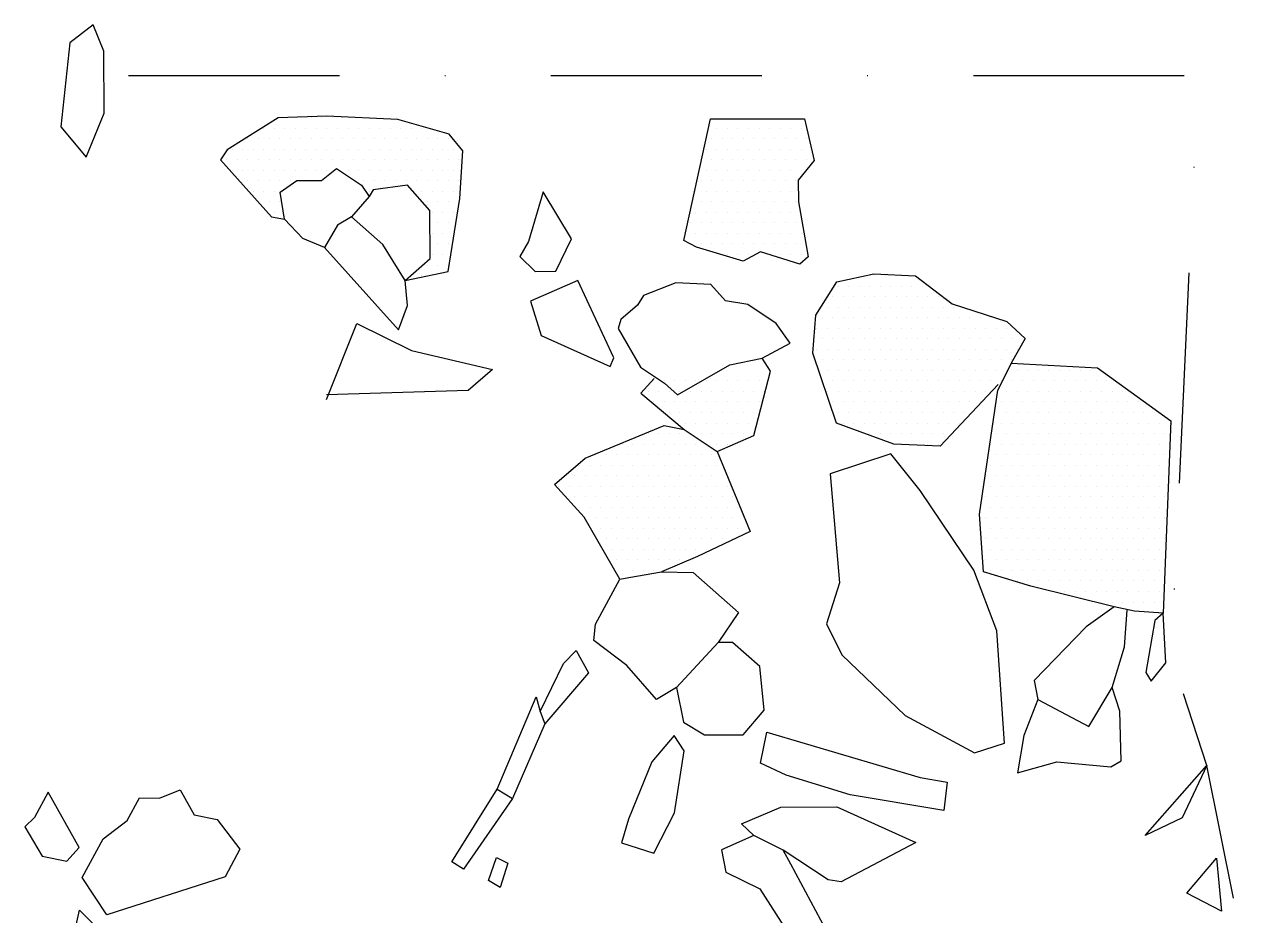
# Model space of a CAD drawing. Header units: metres. Extents: x 5 to 151, y -1680 to -1314.
# Drawn here: x 4.8 to 151.2, y -1419.7 to -1314 of the extents above; entities that cross this region are included whole.
import ezdxf

# ---------------------------------------------------------------- set-up
doc = ezdxf.new("R2010")
doc.units = ezdxf.units.M
doc.header["$LTSCALE"] = 25
doc.header["$MEASUREMENT"] = 0
doc.linetypes.add('STRICHPUNKTX2', pattern=[2, 1, -0.5, 0, -0.5])
doc.layers.get('0').update_dxf_attribs({"linetype": 'CONTINUOUS'})
for name, color, linetype in [('GRABUNGSGRENZE', 3, 'STRICHPUNKTX2'), ('STEINE', 4, 'CONTINUOUS'), ('STEINESCHRAFF', 4, 'CONTINUOUS')]:
    doc.layers.add(name, color=color, linetype=linetype)

# ---------------------------------------------------------------- blocks, each defined once
blk = doc.blocks.new('*X9')
at = {"color": 0}
for p, q in [((36.25, -1325), (36.25, -1325)), ((37.5, -1325), (37.5, -1325)), ((38.75, -1325), (38.75, -1325)), ((40, -1325), (40, -1325)), ((41.25, -1325), (41.25, -1325)), ((42.5, -1325), (42.5, -1325)), ((43.75, -1325), (43.75, -1325)), ((33.125, -1326.25), (33.125, -1326.25)), ((34.375, -1326.25), (34.375, -1326.25)), ((35.625, -1326.25), (35.625, -1326.25)), ((36.875, -1326.25), (36.875, -1326.25)), ((38.125, -1326.25), (38.125, -1326.25)), ((39.375, -1326.25), (39.375, -1326.25)), ((40.625, -1326.25), (40.625, -1326.25)), ((41.875, -1326.25), (41.875, -1326.25)), ((43.125, -1326.25), (43.125, -1326.25)), ((44.375, -1326.25), (44.375, -1326.25)), ((45.625, -1326.25), (45.625, -1326.25)), ((46.875, -1326.25), (46.875, -1326.25)), ((48.125, -1326.25), (48.125, -1326.25)), ((49.375, -1326.25), (49.375, -1326.25)), ((50.625, -1326.25), (50.625, -1326.25)), ((51.875, -1326.25), (51.875, -1326.25)), ((86.875, -1326.25), (86.875, -1326.25)), ((88.125, -1326.25), (88.125, -1326.25)), ((89.375, -1326.25), (89.375, -1326.25)), ((90.625, -1326.25), (90.625, -1326.25)), ((91.875, -1326.25), (91.875, -1326.25)), ((93.125, -1326.25), (93.125, -1326.25)), ((94.375, -1326.25), (94.375, -1326.25)), ((95.625, -1326.25), (95.625, -1326.25)), ((96.875, -1326.25), (96.875, -1326.25)), ((31.25, -1327.5), (31.25, -1327.5)), ((32.5, -1327.5), (32.5, -1327.5)), ((33.75, -1327.5), (33.75, -1327.5)), ((35, -1327.5), (35, -1327.5)), ((36.25, -1327.5), (36.25, -1327.5)), ((37.5, -1327.5), (37.5, -1327.5)), ((38.75, -1327.5), (38.75, -1327.5)), ((40, -1327.5), (40, -1327.5)), ((41.25, -1327.5), (41.25, -1327.5)), ((42.5, -1327.5), (42.5, -1327.5)), ((43.75, -1327.5), (43.75, -1327.5)), ((45, -1327.5), (45, -1327.5)), ((46.25, -1327.5), (46.25, -1327.5)), ((47.5, -1327.5), (47.5, -1327.5)), ((48.75, -1327.5), (48.75, -1327.5)), ((50, -1327.5), (50, -1327.5)), ((51.25, -1327.5), (51.25, -1327.5)), ((52.5, -1327.5), (52.5, -1327.5)), ((53.75, -1327.5), (53.75, -1327.5)), ((55, -1327.5), (55, -1327.5)), ((86.25, -1327.5), (86.25, -1327.5)), ((87.5, -1327.5), (87.5, -1327.5)), ((88.75, -1327.5), (88.75, -1327.5)), ((90, -1327.5), (90, -1327.5)), ((91.25, -1327.5), (91.25, -1327.5)), ((92.5, -1327.5), (92.5, -1327.5)), ((93.75, -1327.5), (93.75, -1327.5)), ((95, -1327.5), (95, -1327.5)), ((96.25, -1327.5), (96.25, -1327.5)), ((97.5, -1327.5), (97.5, -1327.5)), ((29.375, -1328.75), (29.375, -1328.75)), ((30.625, -1328.75), (30.625, -1328.75)), ((31.875, -1328.75), (31.875, -1328.75)), ((33.125, -1328.75), (33.125, -1328.75)), ((34.375, -1328.75), (34.375, -1328.75)), ((35.625, -1328.75), (35.625, -1328.75)), ((36.875, -1328.75), (36.875, -1328.75)), ((38.125, -1328.75), (38.125, -1328.75)), ((39.375, -1328.75), (39.375, -1328.75)), ((40.625, -1328.75), (40.625, -1328.75)), ((41.875, -1328.75), (41.875, -1328.75)), ((43.125, -1328.75), (43.125, -1328.75)), ((44.375, -1328.75), (44.375, -1328.75)), ((45.625, -1328.75), (45.625, -1328.75)), ((46.875, -1328.75), (46.875, -1328.75)), ((48.125, -1328.75), (48.125, -1328.75)), ((49.375, -1328.75), (49.375, -1328.75)), ((50.625, -1328.75), (50.625, -1328.75)), ((51.875, -1328.75), (51.875, -1328.75)), ((53.125, -1328.75), (53.125, -1328.75)), ((54.375, -1328.75), (54.375, -1328.75)), ((55.625, -1328.75), (55.625, -1328.75)), ((85.625, -1328.75), (85.625, -1328.75)), ((86.875, -1328.75), (86.875, -1328.75)), ((88.125, -1328.75), (88.125, -1328.75)), ((89.375, -1328.75), (89.375, -1328.75)), ((90.625, -1328.75), (90.625, -1328.75)), ((91.875, -1328.75), (91.875, -1328.75)), ((93.125, -1328.75), (93.125, -1328.75)), ((94.375, -1328.75), (94.375, -1328.75)), ((95.625, -1328.75), (95.625, -1328.75)), ((96.875, -1328.75), (96.875, -1328.75)), ((28.75, -1330), (28.75, -1330)), ((30, -1330), (30, -1330)), ((31.25, -1330), (31.25, -1330)), ((32.5, -1330), (32.5, -1330)), ((33.75, -1330), (33.75, -1330)), ((35, -1330), (35, -1330)), ((36.25, -1330), (36.25, -1330)), ((37.5, -1330), (37.5, -1330)), ((38.75, -1330), (38.75, -1330)), ((40, -1330), (40, -1330)), ((41.25, -1330), (41.25, -1330)), ((42.5, -1330), (42.5, -1330)), ((43.75, -1330), (43.75, -1330)), ((45, -1330), (45, -1330)), ((46.25, -1330), (46.25, -1330)), ((47.5, -1330), (47.5, -1330)), ((48.75, -1330), (48.75, -1330)), ((50, -1330), (50, -1330)), ((51.25, -1330), (51.25, -1330)), ((52.5, -1330), (52.5, -1330)), ((53.75, -1330), (53.75, -1330)), ((55, -1330), (55, -1330)), ((56.25, -1330), (56.25, -1330)), ((86.25, -1330), (86.25, -1330)), ((87.5, -1330), (87.5, -1330)), ((88.75, -1330), (88.75, -1330)), ((90, -1330), (90, -1330)), ((91.25, -1330), (91.25, -1330)), ((92.5, -1330), (92.5, -1330)), ((93.75, -1330), (93.75, -1330)), ((95, -1330), (95, -1330)), ((96.25, -1330), (96.25, -1330)), ((97.5, -1330), (97.5, -1330)), ((29.375, -1331.25), (29.375, -1331.25)), ((30.625, -1331.25), (30.625, -1331.25)), ((31.25, -1332.5), (31.25, -1332.5)), ((31.875, -1331.25), (31.875, -1331.25)), ((32.5, -1332.5), (32.5, -1332.5)), ((33.125, -1331.25), (33.125, -1331.25)), ((33.75, -1332.5), (33.75, -1332.5)), ((34.375, -1331.25), (34.375, -1331.25)), ((35, -1332.5), (35, -1332.5)), ((35.625, -1331.25), (35.625, -1331.25)), ((36.25, -1332.5), (36.25, -1332.5)), ((36.875, -1331.25), (36.875, -1331.25)), ((38.125, -1331.25), (38.125, -1331.25)), ((39.375, -1331.25), (39.375, -1331.25)), ((40.625, -1331.25), (40.625, -1331.25)), ((43.125, -1331.25), (43.125, -1331.25)), ((44.375, -1331.25), (44.375, -1331.25)), ((45, -1332.5), (45, -1332.5)), ((45.625, -1331.25), (45.625, -1331.25)), ((46.25, -1332.5), (46.25, -1332.5)), ((46.875, -1331.25), (46.875, -1331.25)), ((47.5, -1332.5), (47.5, -1332.5)), ((48.125, -1331.25), (48.125, -1331.25)), ((48.75, -1332.5), (48.75, -1332.5)), ((49.375, -1331.25), (49.375, -1331.25)), ((50, -1332.5), (50, -1332.5)), ((50.625, -1331.25), (50.625, -1331.25)), ((51.25, -1332.5), (51.25, -1332.5)), ((51.875, -1331.25), (51.875, -1331.25)), ((52.5, -1332.5), (52.5, -1332.5)), ((53.125, -1331.25), (53.125, -1331.25)), ((53.75, -1332.5), (53.75, -1332.5)), ((54.375, -1331.25), (54.375, -1331.25)), ((55, -1332.5), (55, -1332.5)), ((55.625, -1331.25), (55.625, -1331.25)), ((56.25, -1332.5), (56.25, -1332.5)), ((85, -1332.5), (85, -1332.5)), ((85.625, -1331.25), (85.625, -1331.25)), ((86.25, -1332.5), (86.25, -1332.5)), ((86.875, -1331.25), (86.875, -1331.25)), ((87.5, -1332.5), (87.5, -1332.5)), ((88.125, -1331.25), (88.125, -1331.25)), ((88.75, -1332.5), (88.75, -1332.5)), ((89.375, -1331.25), (89.375, -1331.25)), ((90, -1332.5), (90, -1332.5)), ((90.625, -1331.25), (90.625, -1331.25)), ((91.25, -1332.5), (91.25, -1332.5)), ((91.875, -1331.25), (91.875, -1331.25)), ((92.5, -1332.5), (92.5, -1332.5)), ((93.125, -1331.25), (93.125, -1331.25)), ((93.75, -1332.5), (93.75, -1332.5)), ((94.375, -1331.25), (94.375, -1331.25)), ((95, -1332.5), (95, -1332.5)), ((95.625, -1331.25), (95.625, -1331.25)), ((96.25, -1332.5), (96.25, -1332.5)), ((96.875, -1331.25), (96.875, -1331.25)), ((31.875, -1333.75), (31.875, -1333.75)), ((33.125, -1333.75), (33.125, -1333.75)), ((34.375, -1333.75), (34.375, -1333.75)), ((45.625, -1333.75), (45.625, -1333.75)), ((51.875, -1333.75), (51.875, -1333.75)), ((53.125, -1333.75), (53.125, -1333.75)), ((54.375, -1333.75), (54.375, -1333.75)), ((55.625, -1333.75), (55.625, -1333.75)), ((84.375, -1333.75), (84.375, -1333.75)), ((85.625, -1333.75), (85.625, -1333.75)), ((86.875, -1333.75), (86.875, -1333.75)), ((88.125, -1333.75), (88.125, -1333.75)), ((89.375, -1333.75), (89.375, -1333.75)), ((90.625, -1333.75), (90.625, -1333.75)), ((91.875, -1333.75), (91.875, -1333.75)), ((93.125, -1333.75), (93.125, -1333.75)), ((94.375, -1333.75), (94.375, -1333.75)), ((95.625, -1333.75), (95.625, -1333.75)), ((32.5, -1335), (32.5, -1335)), ((33.75, -1335), (33.75, -1335)), ((35, -1335), (35, -1335)), ((52.5, -1335), (52.5, -1335)), ((53.75, -1335), (53.75, -1335)), ((55, -1335), (55, -1335)), ((56.25, -1335), (56.25, -1335)), ((85, -1335), (85, -1335)), ((86.25, -1335), (86.25, -1335)), ((87.5, -1335), (87.5, -1335)), ((88.75, -1335), (88.75, -1335)), ((90, -1335), (90, -1335)), ((91.25, -1335), (91.25, -1335)), ((92.5, -1335), (92.5, -1335)), ((93.75, -1335), (93.75, -1335)), ((95, -1335), (95, -1335)), ((96.25, -1335), (96.25, -1335)), ((34.375, -1336.25), (34.375, -1336.25)), ((53.125, -1336.25), (53.125, -1336.25)), ((54.375, -1336.25), (54.375, -1336.25)), ((55.625, -1336.25), (55.625, -1336.25)), ((84.375, -1336.25), (84.375, -1336.25)), ((85.625, -1336.25), (85.625, -1336.25)), ((86.875, -1336.25), (86.875, -1336.25)), ((88.125, -1336.25), (88.125, -1336.25)), ((89.375, -1336.25), (89.375, -1336.25)), ((90.625, -1336.25), (90.625, -1336.25)), ((91.875, -1336.25), (91.875, -1336.25)), ((93.125, -1336.25), (93.125, -1336.25)), ((94.375, -1336.25), (94.375, -1336.25)), ((95.625, -1336.25), (95.625, -1336.25)), ((53.75, -1337.5), (53.75, -1337.5)), ((55, -1337.5), (55, -1337.5)), ((83.75, -1337.5), (83.75, -1337.5)), ((85, -1337.5), (85, -1337.5)), ((86.25, -1337.5), (86.25, -1337.5)), ((87.5, -1337.5), (87.5, -1337.5)), ((88.75, -1337.5), (88.75, -1337.5)), ((90, -1337.5), (90, -1337.5)), ((91.25, -1337.5), (91.25, -1337.5)), ((92.5, -1337.5), (92.5, -1337.5)), ((93.75, -1337.5), (93.75, -1337.5)), ((95, -1337.5), (95, -1337.5)), ((96.25, -1337.5), (96.25, -1337.5)), ((53.125, -1338.75), (53.125, -1338.75)), ((54.375, -1338.75), (54.375, -1338.75)), ((55.625, -1338.75), (55.625, -1338.75)), ((84.375, -1338.75), (84.375, -1338.75)), ((85.625, -1338.75), (85.625, -1338.75)), ((86.875, -1338.75), (86.875, -1338.75)), ((88.125, -1338.75), (88.125, -1338.75)), ((89.375, -1338.75), (89.375, -1338.75)), ((90.625, -1338.75), (90.625, -1338.75)), ((91.875, -1338.75), (91.875, -1338.75)), ((93.125, -1338.75), (93.125, -1338.75)), ((94.375, -1338.75), (94.375, -1338.75)), ((95.625, -1338.75), (95.625, -1338.75)), ((96.875, -1338.75), (96.875, -1338.75)), ((53.125, -1341.25), (53.125, -1341.25)), ((53.75, -1340), (53.75, -1340)), ((54.375, -1341.25), (54.375, -1341.25)), ((55, -1340), (55, -1340)), ((83.75, -1340), (83.75, -1340)), ((85, -1340), (85, -1340)), ((86.25, -1340), (86.25, -1340)), ((87.5, -1340), (87.5, -1340)), ((88.125, -1341.25), (88.125, -1341.25)), ((88.75, -1340), (88.75, -1340)), ((89.375, -1341.25), (89.375, -1341.25)), ((90, -1340), (90, -1340)), ((90.625, -1341.25), (90.625, -1341.25)), ((91.25, -1340), (91.25, -1340)), ((92.5, -1340), (92.5, -1340)), ((93.125, -1341.25), (93.125, -1341.25)), ((93.75, -1340), (93.75, -1340)), ((94.375, -1341.25), (94.375, -1341.25)), ((95, -1340), (95, -1340)), ((95.625, -1341.25), (95.625, -1341.25)), ((96.25, -1340), (96.25, -1340)), ((96.875, -1341.25), (96.875, -1341.25)), ((52.5, -1342.5), (52.5, -1342.5)), ((53.75, -1342.5), (53.75, -1342.5)), ((55, -1342.5), (55, -1342.5)), ((50.625, -1343.75), (50.625, -1343.75)), ((51.875, -1343.75), (51.875, -1343.75)), ((122.5, -1355), (122.5, -1355)), ((123.75, -1355), (123.75, -1355)), ((125, -1355), (125, -1355)), ((126.25, -1355), (126.25, -1355)), ((127.5, -1355), (127.5, -1355)), ((128.75, -1355), (128.75, -1355)), ((130, -1355), (130, -1355)), ((131.25, -1355), (131.25, -1355)), ((121.25, -1357.5), (121.25, -1357.5)), ((121.875, -1356.25), (121.875, -1356.25)), ((122.5, -1357.5), (122.5, -1357.5)), ((123.125, -1356.25), (123.125, -1356.25)), ((123.75, -1357.5), (123.75, -1357.5)), ((124.375, -1356.25), (124.375, -1356.25)), ((125, -1357.5), (125, -1357.5)), ((125.625, -1356.25), (125.625, -1356.25)), ((126.25, -1357.5), (126.25, -1357.5)), ((126.875, -1356.25), (126.875, -1356.25)), ((127.5, -1357.5), (127.5, -1357.5)), ((128.125, -1356.25), (128.125, -1356.25)), ((128.75, -1357.5), (128.75, -1357.5)), ((129.375, -1356.25), (129.375, -1356.25)), ((130, -1357.5), (130, -1357.5)), ((130.625, -1356.25), (130.625, -1356.25)), ((131.25, -1357.5), (131.25, -1357.5)), ((131.875, -1356.25), (131.875, -1356.25)), ((132.5, -1357.5), (132.5, -1357.5)), ((133.125, -1356.25), (133.125, -1356.25)), ((133.75, -1357.5), (133.75, -1357.5)), ((135, -1357.5), (135, -1357.5)), ((120.625, -1358.75), (120.625, -1358.75)), ((121.875, -1358.75), (121.875, -1358.75)), ((123.125, -1358.75), (123.125, -1358.75)), ((124.375, -1358.75), (124.375, -1358.75)), ((125.625, -1358.75), (125.625, -1358.75)), ((126.875, -1358.75), (126.875, -1358.75)), ((128.125, -1358.75), (128.125, -1358.75)), ((129.375, -1358.75), (129.375, -1358.75)), ((130.625, -1358.75), (130.625, -1358.75)), ((131.875, -1358.75), (131.875, -1358.75)), ((133.125, -1358.75), (133.125, -1358.75)), ((134.375, -1358.75), (134.375, -1358.75)), ((135.625, -1358.75), (135.625, -1358.75)), ((136.875, -1358.75), (136.875, -1358.75)), ((120, -1360), (120, -1360)), ((121.25, -1360), (121.25, -1360)), ((122.5, -1360), (122.5, -1360)), ((123.75, -1360), (123.75, -1360)), ((125, -1360), (125, -1360)), ((126.25, -1360), (126.25, -1360)), ((127.5, -1360), (127.5, -1360)), ((128.75, -1360), (128.75, -1360)), ((130, -1360), (130, -1360)), ((131.25, -1360), (131.25, -1360)), ((132.5, -1360), (132.5, -1360)), ((133.75, -1360), (133.75, -1360)), ((135, -1360), (135, -1360)), ((136.25, -1360), (136.25, -1360)), ((137.5, -1360), (137.5, -1360)), ((138.75, -1360), (138.75, -1360)), ((120.625, -1361.25), (120.625, -1361.25)), ((121.875, -1361.25), (121.875, -1361.25)), ((123.125, -1361.25), (123.125, -1361.25)), ((124.375, -1361.25), (124.375, -1361.25)), ((125.625, -1361.25), (125.625, -1361.25)), ((126.875, -1361.25), (126.875, -1361.25)), ((128.125, -1361.25), (128.125, -1361.25)), ((129.375, -1361.25), (129.375, -1361.25)), ((130.625, -1361.25), (130.625, -1361.25)), ((131.875, -1361.25), (131.875, -1361.25)), ((133.125, -1361.25), (133.125, -1361.25)), ((134.375, -1361.25), (134.375, -1361.25)), ((135.625, -1361.25), (135.625, -1361.25)), ((136.875, -1361.25), (136.875, -1361.25)), ((138.125, -1361.25), (138.125, -1361.25)), ((139.375, -1361.25), (139.375, -1361.25)), ((140.625, -1361.25), (140.625, -1361.25)), ((78.75, -1362.5), (78.75, -1362.5)), ((80, -1362.5), (80, -1362.5)), ((81.25, -1362.5), (81.25, -1362.5)), ((82.5, -1362.5), (82.5, -1362.5)), ((120, -1362.5), (120, -1362.5)), ((121.25, -1362.5), (121.25, -1362.5)), ((122.5, -1362.5), (122.5, -1362.5)), ((123.75, -1362.5), (123.75, -1362.5)), ((125, -1362.5), (125, -1362.5)), ((126.25, -1362.5), (126.25, -1362.5)), ((127.5, -1362.5), (127.5, -1362.5)), ((128.75, -1362.5), (128.75, -1362.5)), ((130, -1362.5), (130, -1362.5)), ((131.25, -1362.5), (131.25, -1362.5)), ((132.5, -1362.5), (132.5, -1362.5)), ((133.75, -1362.5), (133.75, -1362.5)), ((135, -1362.5), (135, -1362.5)), ((136.25, -1362.5), (136.25, -1362.5)), ((137.5, -1362.5), (137.5, -1362.5)), ((138.75, -1362.5), (138.75, -1362.5)), ((140, -1362.5), (140, -1362.5)), ((75.625, -1363.75), (75.625, -1363.75)), ((76.875, -1363.75), (76.875, -1363.75)), ((78.125, -1363.75), (78.125, -1363.75)), ((79.375, -1363.75), (79.375, -1363.75)), ((80.625, -1363.75), (80.625, -1363.75)), ((81.875, -1363.75), (81.875, -1363.75)), ((83.125, -1363.75), (83.125, -1363.75)), ((84.375, -1363.75), (84.375, -1363.75)), ((119.375, -1363.75), (119.375, -1363.75)), ((120.625, -1363.75), (120.625, -1363.75)), ((121.875, -1363.75), (121.875, -1363.75)), ((123.125, -1363.75), (123.125, -1363.75)), ((124.375, -1363.75), (124.375, -1363.75)), ((125.625, -1363.75), (125.625, -1363.75)), ((126.875, -1363.75), (126.875, -1363.75)), ((128.125, -1363.75), (128.125, -1363.75)), ((129.375, -1363.75), (129.375, -1363.75)), ((130.625, -1363.75), (130.625, -1363.75)), ((131.875, -1363.75), (131.875, -1363.75)), ((133.125, -1363.75), (133.125, -1363.75)), ((134.375, -1363.75), (134.375, -1363.75)), ((135.625, -1363.75), (135.625, -1363.75)), ((136.875, -1363.75), (136.875, -1363.75)), ((138.125, -1363.75), (138.125, -1363.75)), ((139.375, -1363.75), (139.375, -1363.75)), ((70.625, -1366.25), (70.625, -1366.25)), ((71.875, -1366.25), (71.875, -1366.25)), ((72.5, -1365), (72.5, -1365)), ((73.125, -1366.25), (73.125, -1366.25)), ((73.75, -1365), (73.75, -1365)), ((74.375, -1366.25), (74.375, -1366.25)), ((75, -1365), (75, -1365)), ((75.625, -1366.25), (75.625, -1366.25)), ((76.25, -1365), (76.25, -1365)), ((76.875, -1366.25), (76.875, -1366.25)), ((77.5, -1365), (77.5, -1365)), ((78.125, -1366.25), (78.125, -1366.25)), ((78.75, -1365), (78.75, -1365)), ((79.375, -1366.25), (79.375, -1366.25)), ((80, -1365), (80, -1365)), ((80.625, -1366.25), (80.625, -1366.25)), ((81.25, -1365), (81.25, -1365)), ((81.875, -1366.25), (81.875, -1366.25)), ((82.5, -1365), (82.5, -1365)), ((83.125, -1366.25), (83.125, -1366.25)), ((83.75, -1365), (83.75, -1365)), ((84.375, -1366.25), (84.375, -1366.25)), ((85, -1365), (85, -1365)), ((85.625, -1366.25), (85.625, -1366.25)), ((86.25, -1365), (86.25, -1365)), ((86.875, -1366.25), (86.875, -1366.25)), ((119.375, -1366.25), (119.375, -1366.25)), ((120, -1365), (120, -1365)), ((120.625, -1366.25), (120.625, -1366.25)), ((121.25, -1365), (121.25, -1365)), ((121.875, -1366.25), (121.875, -1366.25)), ((122.5, -1365), (122.5, -1365)), ((123.125, -1366.25), (123.125, -1366.25)), ((123.75, -1365), (123.75, -1365)), ((124.375, -1366.25), (124.375, -1366.25)), ((125, -1365), (125, -1365)), ((125.625, -1366.25), (125.625, -1366.25)), ((126.25, -1365), (126.25, -1365)), ((126.875, -1366.25), (126.875, -1366.25)), ((127.5, -1365), (127.5, -1365)), ((128.125, -1366.25), (128.125, -1366.25)), ((128.75, -1365), (128.75, -1365)), ((129.375, -1366.25), (129.375, -1366.25)), ((130, -1365), (130, -1365)), ((130.625, -1366.25), (130.625, -1366.25)), ((131.25, -1365), (131.25, -1365)), ((131.875, -1366.25), (131.875, -1366.25)), ((132.5, -1365), (132.5, -1365)), ((133.125, -1366.25), (133.125, -1366.25)), ((133.75, -1365), (133.75, -1365)), ((134.375, -1366.25), (134.375, -1366.25)), ((135, -1365), (135, -1365)), ((135.625, -1366.25), (135.625, -1366.25)), ((136.25, -1365), (136.25, -1365)), ((136.875, -1366.25), (136.875, -1366.25)), ((137.5, -1365), (137.5, -1365)), ((138.125, -1366.25), (138.125, -1366.25)), ((138.75, -1365), (138.75, -1365)), ((139.375, -1366.25), (139.375, -1366.25)), ((140, -1365), (140, -1365)), ((70, -1367.5), (70, -1367.5)), ((71.25, -1367.5), (71.25, -1367.5)), ((72.5, -1367.5), (72.5, -1367.5)), ((73.75, -1367.5), (73.75, -1367.5)), ((75, -1367.5), (75, -1367.5)), ((76.25, -1367.5), (76.25, -1367.5)), ((77.5, -1367.5), (77.5, -1367.5)), ((78.75, -1367.5), (78.75, -1367.5)), ((80, -1367.5), (80, -1367.5)), ((81.25, -1367.5), (81.25, -1367.5)), ((82.5, -1367.5), (82.5, -1367.5)), ((83.75, -1367.5), (83.75, -1367.5)), ((85, -1367.5), (85, -1367.5)), ((86.25, -1367.5), (86.25, -1367.5)), ((87.5, -1367.5), (87.5, -1367.5)), ((118.75, -1367.5), (118.75, -1367.5)), ((120, -1367.5), (120, -1367.5)), ((121.25, -1367.5), (121.25, -1367.5)), ((122.5, -1367.5), (122.5, -1367.5)), ((123.75, -1367.5), (123.75, -1367.5)), ((125, -1367.5), (125, -1367.5)), ((126.25, -1367.5), (126.25, -1367.5)), ((127.5, -1367.5), (127.5, -1367.5)), ((128.75, -1367.5), (128.75, -1367.5)), ((130, -1367.5), (130, -1367.5)), ((131.25, -1367.5), (131.25, -1367.5)), ((132.5, -1367.5), (132.5, -1367.5)), ((133.75, -1367.5), (133.75, -1367.5)), ((135, -1367.5), (135, -1367.5)), ((136.25, -1367.5), (136.25, -1367.5)), ((137.5, -1367.5), (137.5, -1367.5)), ((138.75, -1367.5), (138.75, -1367.5)), ((140, -1367.5), (140, -1367.5)), ((68.125, -1368.75), (68.125, -1368.75)), ((69.375, -1368.75), (69.375, -1368.75)), ((70.625, -1368.75), (70.625, -1368.75)), ((71.875, -1368.75), (71.875, -1368.75)), ((73.125, -1368.75), (73.125, -1368.75)), ((74.375, -1368.75), (74.375, -1368.75)), ((75.625, -1368.75), (75.625, -1368.75)), ((76.875, -1368.75), (76.875, -1368.75)), ((78.125, -1368.75), (78.125, -1368.75)), ((79.375, -1368.75), (79.375, -1368.75)), ((80.625, -1368.75), (80.625, -1368.75)), ((81.875, -1368.75), (81.875, -1368.75)), ((83.125, -1368.75), (83.125, -1368.75)), ((84.375, -1368.75), (84.375, -1368.75)), ((85.625, -1368.75), (85.625, -1368.75)), ((86.875, -1368.75), (86.875, -1368.75)), ((88.125, -1368.75), (88.125, -1368.75)), ((119.375, -1368.75), (119.375, -1368.75)), ((120.625, -1368.75), (120.625, -1368.75)), ((121.875, -1368.75), (121.875, -1368.75)), ((123.125, -1368.75), (123.125, -1368.75)), ((124.375, -1368.75), (124.375, -1368.75)), ((125.625, -1368.75), (125.625, -1368.75)), ((126.875, -1368.75), (126.875, -1368.75)), ((128.125, -1368.75), (128.125, -1368.75)), ((129.375, -1368.75), (129.375, -1368.75)), ((130.625, -1368.75), (130.625, -1368.75)), ((131.875, -1368.75), (131.875, -1368.75)), ((133.125, -1368.75), (133.125, -1368.75)), ((134.375, -1368.75), (134.375, -1368.75)), ((135.625, -1368.75), (135.625, -1368.75)), ((136.875, -1368.75), (136.875, -1368.75)), ((138.125, -1368.75), (138.125, -1368.75)), ((139.375, -1368.75), (139.375, -1368.75)), ((70, -1370), (70, -1370)), ((71.25, -1370), (71.25, -1370)), ((72.5, -1370), (72.5, -1370)), ((73.75, -1370), (73.75, -1370)), ((75, -1370), (75, -1370)), ((76.25, -1370), (76.25, -1370)), ((77.5, -1370), (77.5, -1370)), ((78.75, -1370), (78.75, -1370)), ((80, -1370), (80, -1370)), ((81.25, -1370), (81.25, -1370)), ((82.5, -1370), (82.5, -1370)), ((83.75, -1370), (83.75, -1370)), ((85, -1370), (85, -1370)), ((86.25, -1370), (86.25, -1370)), ((87.5, -1370), (87.5, -1370)), ((88.75, -1370), (88.75, -1370)), ((118.75, -1370), (118.75, -1370)), ((120, -1370), (120, -1370)), ((121.25, -1370), (121.25, -1370)), ((122.5, -1370), (122.5, -1370)), ((123.75, -1370), (123.75, -1370)), ((125, -1370), (125, -1370)), ((126.25, -1370), (126.25, -1370)), ((127.5, -1370), (127.5, -1370)), ((128.75, -1370), (128.75, -1370)), ((130, -1370), (130, -1370)), ((131.25, -1370), (131.25, -1370)), ((132.5, -1370), (132.5, -1370)), ((133.75, -1370), (133.75, -1370)), ((135, -1370), (135, -1370)), ((136.25, -1370), (136.25, -1370)), ((137.5, -1370), (137.5, -1370)), ((138.75, -1370), (138.75, -1370)), ((140, -1370), (140, -1370)), ((70.625, -1371.25), (70.625, -1371.25)), ((71.875, -1371.25), (71.875, -1371.25)), ((73.125, -1371.25), (73.125, -1371.25)), ((74.375, -1371.25), (74.375, -1371.25)), ((75.625, -1371.25), (75.625, -1371.25)), ((76.875, -1371.25), (76.875, -1371.25)), ((78.125, -1371.25), (78.125, -1371.25)), ((79.375, -1371.25), (79.375, -1371.25)), ((80.625, -1371.25), (80.625, -1371.25)), ((81.875, -1371.25), (81.875, -1371.25)), ((83.125, -1371.25), (83.125, -1371.25)), ((84.375, -1371.25), (84.375, -1371.25)), ((85.625, -1371.25), (85.625, -1371.25)), ((86.875, -1371.25), (86.875, -1371.25)), ((88.125, -1371.25), (88.125, -1371.25)), ((89.375, -1371.25), (89.375, -1371.25)), ((119.375, -1371.25), (119.375, -1371.25)), ((120.625, -1371.25), (120.625, -1371.25)), ((121.875, -1371.25), (121.875, -1371.25)), ((123.125, -1371.25), (123.125, -1371.25)), ((124.375, -1371.25), (124.375, -1371.25)), ((125.625, -1371.25), (125.625, -1371.25)), ((126.875, -1371.25), (126.875, -1371.25)), ((128.125, -1371.25), (128.125, -1371.25)), ((129.375, -1371.25), (129.375, -1371.25)), ((130.625, -1371.25), (130.625, -1371.25)), ((131.875, -1371.25), (131.875, -1371.25)), ((133.125, -1371.25), (133.125, -1371.25)), ((134.375, -1371.25), (134.375, -1371.25)), ((135.625, -1371.25), (135.625, -1371.25)), ((136.875, -1371.25), (136.875, -1371.25)), ((138.125, -1371.25), (138.125, -1371.25)), ((139.375, -1371.25), (139.375, -1371.25)), ((71.25, -1372.5), (71.25, -1372.5)), ((72.5, -1372.5), (72.5, -1372.5)), ((73.75, -1372.5), (73.75, -1372.5)), ((75, -1372.5), (75, -1372.5)), ((76.25, -1372.5), (76.25, -1372.5)), ((77.5, -1372.5), (77.5, -1372.5)), ((78.75, -1372.5), (78.75, -1372.5)), ((80, -1372.5), (80, -1372.5)), ((81.25, -1372.5), (81.25, -1372.5)), ((82.5, -1372.5), (82.5, -1372.5)), ((83.75, -1372.5), (83.75, -1372.5)), ((85, -1372.5), (85, -1372.5)), ((86.25, -1372.5), (86.25, -1372.5)), ((87.5, -1372.5), (87.5, -1372.5)), ((88.75, -1372.5), (88.75, -1372.5)), ((90, -1372.5), (90, -1372.5)), ((118.75, -1372.5), (118.75, -1372.5)), ((120, -1372.5), (120, -1372.5)), ((121.25, -1372.5), (121.25, -1372.5)), ((122.5, -1372.5), (122.5, -1372.5)), ((123.75, -1372.5), (123.75, -1372.5)), ((125, -1372.5), (125, -1372.5)), ((126.25, -1372.5), (126.25, -1372.5)), ((127.5, -1372.5), (127.5, -1372.5)), ((128.75, -1372.5), (128.75, -1372.5)), ((130, -1372.5), (130, -1372.5)), ((131.25, -1372.5), (131.25, -1372.5)), ((132.5, -1372.5), (132.5, -1372.5)), ((133.75, -1372.5), (133.75, -1372.5)), ((135, -1372.5), (135, -1372.5)), ((136.25, -1372.5), (136.25, -1372.5)), ((137.5, -1372.5), (137.5, -1372.5)), ((138.75, -1372.5), (138.75, -1372.5)), ((140, -1372.5), (140, -1372.5)), ((73.125, -1373.75), (73.125, -1373.75)), ((73.75, -1375), (73.75, -1375)), ((74.375, -1373.75), (74.375, -1373.75)), ((75, -1375), (75, -1375)), ((75.625, -1373.75), (75.625, -1373.75)), ((76.25, -1375), (76.25, -1375)), ((76.875, -1373.75), (76.875, -1373.75)), ((77.5, -1375), (77.5, -1375)), ((78.125, -1373.75), (78.125, -1373.75)), ((78.75, -1375), (78.75, -1375)), ((79.375, -1373.75), (79.375, -1373.75)), ((80, -1375), (80, -1375)), ((80.625, -1373.75), (80.625, -1373.75)), ((81.25, -1375), (81.25, -1375)), ((81.875, -1373.75), (81.875, -1373.75)), ((82.5, -1375), (82.5, -1375)), ((83.125, -1373.75), (83.125, -1373.75)), ((83.75, -1375), (83.75, -1375)), ((84.375, -1373.75), (84.375, -1373.75)), ((85, -1375), (85, -1375)), ((85.625, -1373.75), (85.625, -1373.75)), ((86.25, -1375), (86.25, -1375)), ((86.875, -1373.75), (86.875, -1373.75)), ((87.5, -1375), (87.5, -1375)), ((88.125, -1373.75), (88.125, -1373.75)), ((88.75, -1375), (88.75, -1375)), ((89.375, -1373.75), (89.375, -1373.75)), ((90.625, -1373.75), (90.625, -1373.75)), ((118.75, -1375), (118.75, -1375)), ((119.375, -1373.75), (119.375, -1373.75)), ((120, -1375), (120, -1375)), ((120.625, -1373.75), (120.625, -1373.75)), ((121.25, -1375), (121.25, -1375)), ((121.875, -1373.75), (121.875, -1373.75)), ((122.5, -1375), (122.5, -1375)), ((123.125, -1373.75), (123.125, -1373.75)), ((123.75, -1375), (123.75, -1375)), ((124.375, -1373.75), (124.375, -1373.75)), ((125, -1375), (125, -1375)), ((125.625, -1373.75), (125.625, -1373.75)), ((126.25, -1375), (126.25, -1375)), ((126.875, -1373.75), (126.875, -1373.75)), ((127.5, -1375), (127.5, -1375)), ((128.125, -1373.75), (128.125, -1373.75)), ((128.75, -1375), (128.75, -1375)), ((129.375, -1373.75), (129.375, -1373.75)), ((130, -1375), (130, -1375)), ((130.625, -1373.75), (130.625, -1373.75)), ((131.25, -1375), (131.25, -1375)), ((131.875, -1373.75), (131.875, -1373.75)), ((132.5, -1375), (132.5, -1375)), ((133.125, -1373.75), (133.125, -1373.75)), ((133.75, -1375), (133.75, -1375)), ((134.375, -1373.75), (134.375, -1373.75)), ((135, -1375), (135, -1375)), ((135.625, -1373.75), (135.625, -1373.75)), ((136.25, -1375), (136.25, -1375)), ((136.875, -1373.75), (136.875, -1373.75)), ((137.5, -1375), (137.5, -1375)), ((138.125, -1373.75), (138.125, -1373.75)), ((138.75, -1375), (138.75, -1375)), ((139.375, -1373.75), (139.375, -1373.75)), ((140, -1375), (140, -1375)), ((74.375, -1376.25), (74.375, -1376.25)), ((75.625, -1376.25), (75.625, -1376.25)), ((76.875, -1376.25), (76.875, -1376.25)), ((78.125, -1376.25), (78.125, -1376.25)), ((79.375, -1376.25), (79.375, -1376.25)), ((80.625, -1376.25), (80.625, -1376.25)), ((81.875, -1376.25), (81.875, -1376.25)), ((83.125, -1376.25), (83.125, -1376.25)), ((84.375, -1376.25), (84.375, -1376.25)), ((85.625, -1376.25), (85.625, -1376.25)), ((119.375, -1376.25), (119.375, -1376.25)), ((120.625, -1376.25), (120.625, -1376.25)), ((121.875, -1376.25), (121.875, -1376.25)), ((123.125, -1376.25), (123.125, -1376.25)), ((124.375, -1376.25), (124.375, -1376.25)), ((125.625, -1376.25), (125.625, -1376.25)), ((126.875, -1376.25), (126.875, -1376.25)), ((128.125, -1376.25), (128.125, -1376.25)), ((129.375, -1376.25), (129.375, -1376.25)), ((130.625, -1376.25), (130.625, -1376.25)), ((131.875, -1376.25), (131.875, -1376.25)), ((133.125, -1376.25), (133.125, -1376.25)), ((134.375, -1376.25), (134.375, -1376.25)), ((135.625, -1376.25), (135.625, -1376.25)), ((136.875, -1376.25), (136.875, -1376.25)), ((138.125, -1376.25), (138.125, -1376.25)), ((139.375, -1376.25), (139.375, -1376.25)), ((75, -1377.5), (75, -1377.5)), ((76.25, -1377.5), (76.25, -1377.5)), ((77.5, -1377.5), (77.5, -1377.5)), ((78.75, -1377.5), (78.75, -1377.5)), ((80, -1377.5), (80, -1377.5)), ((81.25, -1377.5), (81.25, -1377.5)), ((82.5, -1377.5), (82.5, -1377.5)), ((118.75, -1377.5), (118.75, -1377.5)), ((120, -1377.5), (120, -1377.5)), ((121.25, -1377.5), (121.25, -1377.5)), ((122.5, -1377.5), (122.5, -1377.5)), ((123.75, -1377.5), (123.75, -1377.5)), ((125, -1377.5), (125, -1377.5)), ((126.25, -1377.5), (126.25, -1377.5)), ((127.5, -1377.5), (127.5, -1377.5)), ((128.75, -1377.5), (128.75, -1377.5)), ((130, -1377.5), (130, -1377.5)), ((131.25, -1377.5), (131.25, -1377.5)), ((132.5, -1377.5), (132.5, -1377.5)), ((133.75, -1377.5), (133.75, -1377.5)), ((135, -1377.5), (135, -1377.5)), ((136.25, -1377.5), (136.25, -1377.5)), ((137.5, -1377.5), (137.5, -1377.5)), ((138.75, -1377.5), (138.75, -1377.5)), ((140, -1377.5), (140, -1377.5)), ((75.625, -1378.75), (75.625, -1378.75)), ((76.875, -1378.75), (76.875, -1378.75)), ((78.125, -1378.75), (78.125, -1378.75)), ((79.375, -1378.75), (79.375, -1378.75)), ((80.625, -1378.75), (80.625, -1378.75)), ((119.375, -1378.75), (119.375, -1378.75)), ((120.625, -1378.75), (120.625, -1378.75)), ((121.875, -1378.75), (121.875, -1378.75)), ((123.125, -1378.75), (123.125, -1378.75)), ((124.375, -1378.75), (124.375, -1378.75)), ((125.625, -1378.75), (125.625, -1378.75)), ((126.875, -1378.75), (126.875, -1378.75)), ((128.125, -1378.75), (128.125, -1378.75)), ((129.375, -1378.75), (129.375, -1378.75)), ((130.625, -1378.75), (130.625, -1378.75)), ((131.875, -1378.75), (131.875, -1378.75)), ((133.125, -1378.75), (133.125, -1378.75)), ((134.375, -1378.75), (134.375, -1378.75)), ((135.625, -1378.75), (135.625, -1378.75)), ((136.875, -1378.75), (136.875, -1378.75)), ((138.125, -1378.75), (138.125, -1378.75)), ((139.375, -1378.75), (139.375, -1378.75)), ((122.5, -1380), (122.5, -1380)), ((123.75, -1380), (123.75, -1380)), ((125, -1380), (125, -1380)), ((126.25, -1380), (126.25, -1380)), ((127.5, -1380), (127.5, -1380)), ((128.75, -1380), (128.75, -1380)), ((130, -1380), (130, -1380)), ((131.25, -1380), (131.25, -1380)), ((132.5, -1380), (132.5, -1380)), ((133.75, -1380), (133.75, -1380)), ((135, -1380), (135, -1380)), ((136.25, -1380), (136.25, -1380)), ((137.5, -1380), (137.5, -1380)), ((138.75, -1380), (138.75, -1380)), ((126.875, -1381.25), (126.875, -1381.25)), ((128.125, -1381.25), (128.125, -1381.25)), ((129.375, -1381.25), (129.375, -1381.25)), ((130.625, -1381.25), (130.625, -1381.25)), ((131.875, -1381.25), (131.875, -1381.25)), ((133.125, -1381.25), (133.125, -1381.25)), ((134.375, -1381.25), (134.375, -1381.25)), ((135.625, -1381.25), (135.625, -1381.25)), ((136.875, -1381.25), (136.875, -1381.25)), ((138.125, -1381.25), (138.125, -1381.25)), ((139.375, -1381.25), (139.375, -1381.25)), ((132.5, -1382.5), (132.5, -1382.5)), ((133.75, -1382.5), (133.75, -1382.5)), ((135, -1382.5), (135, -1382.5)), ((136.25, -1382.5), (136.25, -1382.5)), ((137.5, -1382.5), (137.5, -1382.5)), ((138.75, -1382.5), (138.75, -1382.5)), ((139.375, -1383.75), (139.375, -1383.75))]:
    blk.add_line(p, q, dxfattribs=at)
blk = doc.blocks.new('*X10')
at = {"color": 0}
for p, q in [((105.625, -1343.75), (105.625, -1343.75)), ((106.875, -1343.75), (106.875, -1343.75)), ((108.125, -1343.75), (108.125, -1343.75)), ((109.375, -1343.75), (109.375, -1343.75)), ((101.25, -1345), (101.25, -1345)), ((102.5, -1345), (102.5, -1345)), ((103.75, -1345), (103.75, -1345)), ((105, -1345), (105, -1345)), ((106.25, -1345), (106.25, -1345)), ((107.5, -1345), (107.5, -1345)), ((108.75, -1345), (108.75, -1345)), ((110, -1345), (110, -1345)), ((111.25, -1345), (111.25, -1345)), ((100.625, -1346.25), (100.625, -1346.25)), ((101.875, -1346.25), (101.875, -1346.25)), ((103.125, -1346.25), (103.125, -1346.25)), ((104.375, -1346.25), (104.375, -1346.25)), ((105.625, -1346.25), (105.625, -1346.25)), ((106.875, -1346.25), (106.875, -1346.25)), ((108.125, -1346.25), (108.125, -1346.25)), ((109.375, -1346.25), (109.375, -1346.25)), ((110.625, -1346.25), (110.625, -1346.25)), ((111.875, -1346.25), (111.875, -1346.25)), ((113.125, -1346.25), (113.125, -1346.25)), ((99.375, -1348.75), (99.375, -1348.75)), ((100, -1347.5), (100, -1347.5)), ((100.625, -1348.75), (100.625, -1348.75)), ((101.25, -1347.5), (101.25, -1347.5)), ((101.875, -1348.75), (101.875, -1348.75)), ((102.5, -1347.5), (102.5, -1347.5)), ((103.125, -1348.75), (103.125, -1348.75)), ((103.75, -1347.5), (103.75, -1347.5)), ((104.375, -1348.75), (104.375, -1348.75)), ((105, -1347.5), (105, -1347.5)), ((105.625, -1348.75), (105.625, -1348.75)), ((106.25, -1347.5), (106.25, -1347.5)), ((106.875, -1348.75), (106.875, -1348.75)), ((107.5, -1347.5), (107.5, -1347.5)), ((108.125, -1348.75), (108.125, -1348.75)), ((108.75, -1347.5), (108.75, -1347.5)), ((109.375, -1348.75), (109.375, -1348.75)), ((110, -1347.5), (110, -1347.5)), ((110.625, -1348.75), (110.625, -1348.75)), ((111.25, -1347.5), (111.25, -1347.5)), ((111.875, -1348.75), (111.875, -1348.75)), ((112.5, -1347.5), (112.5, -1347.5)), ((113.125, -1348.75), (113.125, -1348.75)), ((113.75, -1347.5), (113.75, -1347.5)), ((114.375, -1348.75), (114.375, -1348.75)), ((115, -1347.5), (115, -1347.5)), ((115.625, -1348.75), (115.625, -1348.75)), ((116.875, -1348.75), (116.875, -1348.75)), ((118.125, -1348.75), (118.125, -1348.75)), ((119.375, -1348.75), (119.375, -1348.75)), ((98.75, -1350), (98.75, -1350)), ((100, -1350), (100, -1350)), ((101.25, -1350), (101.25, -1350)), ((102.5, -1350), (102.5, -1350)), ((103.75, -1350), (103.75, -1350)), ((105, -1350), (105, -1350)), ((106.25, -1350), (106.25, -1350)), ((107.5, -1350), (107.5, -1350)), ((108.75, -1350), (108.75, -1350)), ((110, -1350), (110, -1350)), ((111.25, -1350), (111.25, -1350)), ((112.5, -1350), (112.5, -1350)), ((113.75, -1350), (113.75, -1350)), ((115, -1350), (115, -1350)), ((116.25, -1350), (116.25, -1350)), ((117.5, -1350), (117.5, -1350)), ((118.75, -1350), (118.75, -1350)), ((120, -1350), (120, -1350)), ((121.25, -1350), (121.25, -1350)), ((99.375, -1351.25), (99.375, -1351.25)), ((100.625, -1351.25), (100.625, -1351.25)), ((101.875, -1351.25), (101.875, -1351.25)), ((103.125, -1351.25), (103.125, -1351.25)), ((104.375, -1351.25), (104.375, -1351.25)), ((105.625, -1351.25), (105.625, -1351.25)), ((106.875, -1351.25), (106.875, -1351.25)), ((108.125, -1351.25), (108.125, -1351.25)), ((109.375, -1351.25), (109.375, -1351.25)), ((110.625, -1351.25), (110.625, -1351.25)), ((111.875, -1351.25), (111.875, -1351.25)), ((113.125, -1351.25), (113.125, -1351.25)), ((114.375, -1351.25), (114.375, -1351.25)), ((115.625, -1351.25), (115.625, -1351.25)), ((116.875, -1351.25), (116.875, -1351.25)), ((118.125, -1351.25), (118.125, -1351.25)), ((119.375, -1351.25), (119.375, -1351.25)), ((120.625, -1351.25), (120.625, -1351.25)), ((121.875, -1351.25), (121.875, -1351.25)), ((123.125, -1351.25), (123.125, -1351.25)), ((98.75, -1352.5), (98.75, -1352.5)), ((100, -1352.5), (100, -1352.5)), ((101.25, -1352.5), (101.25, -1352.5)), ((102.5, -1352.5), (102.5, -1352.5)), ((103.75, -1352.5), (103.75, -1352.5)), ((105, -1352.5), (105, -1352.5)), ((106.25, -1352.5), (106.25, -1352.5)), ((107.5, -1352.5), (107.5, -1352.5)), ((108.75, -1352.5), (108.75, -1352.5)), ((110, -1352.5), (110, -1352.5)), ((111.25, -1352.5), (111.25, -1352.5)), ((112.5, -1352.5), (112.5, -1352.5)), ((113.75, -1352.5), (113.75, -1352.5)), ((115, -1352.5), (115, -1352.5)), ((116.25, -1352.5), (116.25, -1352.5)), ((117.5, -1352.5), (117.5, -1352.5)), ((118.75, -1352.5), (118.75, -1352.5)), ((120, -1352.5), (120, -1352.5)), ((121.25, -1352.5), (121.25, -1352.5)), ((122.5, -1352.5), (122.5, -1352.5)), ((99.375, -1353.75), (99.375, -1353.75)), ((100.625, -1353.75), (100.625, -1353.75)), ((101.875, -1353.75), (101.875, -1353.75)), ((103.125, -1353.75), (103.125, -1353.75)), ((104.375, -1353.75), (104.375, -1353.75)), ((105.625, -1353.75), (105.625, -1353.75)), ((106.875, -1353.75), (106.875, -1353.75)), ((108.125, -1353.75), (108.125, -1353.75)), ((109.375, -1353.75), (109.375, -1353.75)), ((110.625, -1353.75), (110.625, -1353.75)), ((111.875, -1353.75), (111.875, -1353.75)), ((113.125, -1353.75), (113.125, -1353.75)), ((114.375, -1353.75), (114.375, -1353.75)), ((115.625, -1353.75), (115.625, -1353.75)), ((116.875, -1353.75), (116.875, -1353.75)), ((118.125, -1353.75), (118.125, -1353.75)), ((119.375, -1353.75), (119.375, -1353.75)), ((120.625, -1353.75), (120.625, -1353.75)), ((121.875, -1353.75), (121.875, -1353.75)), ((100, -1355), (100, -1355)), ((101.25, -1355), (101.25, -1355)), ((102.5, -1355), (102.5, -1355)), ((103.75, -1355), (103.75, -1355)), ((105, -1355), (105, -1355)), ((106.25, -1355), (106.25, -1355)), ((107.5, -1355), (107.5, -1355)), ((108.75, -1355), (108.75, -1355)), ((110, -1355), (110, -1355)), ((111.25, -1355), (111.25, -1355)), ((112.5, -1355), (112.5, -1355)), ((113.75, -1355), (113.75, -1355)), ((115, -1355), (115, -1355)), ((116.25, -1355), (116.25, -1355)), ((117.5, -1355), (117.5, -1355)), ((118.75, -1355), (118.75, -1355)), ((120, -1355), (120, -1355)), ((121.25, -1355), (121.25, -1355)), ((99.375, -1356.25), (99.375, -1356.25)), ((100, -1357.5), (100, -1357.5)), ((100.625, -1356.25), (100.625, -1356.25)), ((101.25, -1357.5), (101.25, -1357.5)), ((101.875, -1356.25), (101.875, -1356.25)), ((102.5, -1357.5), (102.5, -1357.5)), ((103.125, -1356.25), (103.125, -1356.25)), ((103.75, -1357.5), (103.75, -1357.5)), ((104.375, -1356.25), (104.375, -1356.25)), ((105, -1357.5), (105, -1357.5)), ((105.625, -1356.25), (105.625, -1356.25)), ((106.25, -1357.5), (106.25, -1357.5)), ((106.875, -1356.25), (106.875, -1356.25)), ((107.5, -1357.5), (107.5, -1357.5)), ((108.125, -1356.25), (108.125, -1356.25)), ((108.75, -1357.5), (108.75, -1357.5)), ((109.375, -1356.25), (109.375, -1356.25)), ((110, -1357.5), (110, -1357.5)), ((110.625, -1356.25), (110.625, -1356.25)), ((111.25, -1357.5), (111.25, -1357.5)), ((111.875, -1356.25), (111.875, -1356.25)), ((112.5, -1357.5), (112.5, -1357.5)), ((113.125, -1356.25), (113.125, -1356.25)), ((113.75, -1357.5), (113.75, -1357.5)), ((114.375, -1356.25), (114.375, -1356.25)), ((115, -1357.5), (115, -1357.5)), ((115.625, -1356.25), (115.625, -1356.25)), ((116.25, -1357.5), (116.25, -1357.5)), ((116.875, -1356.25), (116.875, -1356.25)), ((117.5, -1357.5), (117.5, -1357.5)), ((118.125, -1356.25), (118.125, -1356.25)), ((118.75, -1357.5), (118.75, -1357.5)), ((119.375, -1356.25), (119.375, -1356.25)), ((120.625, -1356.25), (120.625, -1356.25)), ((100.625, -1358.75), (100.625, -1358.75)), ((101.875, -1358.75), (101.875, -1358.75)), ((103.125, -1358.75), (103.125, -1358.75)), ((104.375, -1358.75), (104.375, -1358.75)), ((105.625, -1358.75), (105.625, -1358.75)), ((106.875, -1358.75), (106.875, -1358.75)), ((108.125, -1358.75), (108.125, -1358.75)), ((109.375, -1358.75), (109.375, -1358.75)), ((110.625, -1358.75), (110.625, -1358.75)), ((111.875, -1358.75), (111.875, -1358.75)), ((113.125, -1358.75), (113.125, -1358.75)), ((114.375, -1358.75), (114.375, -1358.75)), ((115.625, -1358.75), (115.625, -1358.75)), ((116.875, -1358.75), (116.875, -1358.75)), ((118.125, -1358.75), (118.125, -1358.75)), ((101.25, -1360), (101.25, -1360)), ((102.5, -1360), (102.5, -1360)), ((103.75, -1360), (103.75, -1360)), ((105, -1360), (105, -1360)), ((106.25, -1360), (106.25, -1360)), ((107.5, -1360), (107.5, -1360)), ((108.75, -1360), (108.75, -1360)), ((110, -1360), (110, -1360)), ((111.25, -1360), (111.25, -1360)), ((112.5, -1360), (112.5, -1360)), ((113.75, -1360), (113.75, -1360)), ((115, -1360), (115, -1360)), ((116.25, -1360), (116.25, -1360)), ((101.875, -1361.25), (101.875, -1361.25)), ((103.125, -1361.25), (103.125, -1361.25)), ((104.375, -1361.25), (104.375, -1361.25)), ((105.625, -1361.25), (105.625, -1361.25)), ((106.875, -1361.25), (106.875, -1361.25)), ((108.125, -1361.25), (108.125, -1361.25)), ((109.375, -1361.25), (109.375, -1361.25)), ((110.625, -1361.25), (110.625, -1361.25)), ((111.875, -1361.25), (111.875, -1361.25)), ((113.125, -1361.25), (113.125, -1361.25)), ((114.375, -1361.25), (114.375, -1361.25)), ((115.625, -1361.25), (115.625, -1361.25)), ((105, -1362.5), (105, -1362.5)), ((106.25, -1362.5), (106.25, -1362.5)), ((107.5, -1362.5), (107.5, -1362.5)), ((108.75, -1362.5), (108.75, -1362.5)), ((110, -1362.5), (110, -1362.5)), ((111.25, -1362.5), (111.25, -1362.5)), ((112.5, -1362.5), (112.5, -1362.5)), ((113.75, -1362.5), (113.75, -1362.5)), ((108.125, -1363.75), (108.125, -1363.75)), ((109.375, -1363.75), (109.375, -1363.75)), ((110.625, -1363.75), (110.625, -1363.75)), ((111.875, -1363.75), (111.875, -1363.75)), ((113.125, -1363.75), (113.125, -1363.75))]:
    blk.add_line(p, q, dxfattribs=at)
blk = doc.blocks.new('*X11')
at = {"color": 0}
for p, q in [((78.75, -1357.5), (78.75, -1357.5)), ((79.375, -1356.25), (79.375, -1356.25)), ((80, -1357.5), (80, -1357.5)), ((80.625, -1356.25), (80.625, -1356.25)), ((81.25, -1357.5), (81.25, -1357.5)), ((81.875, -1356.25), (81.875, -1356.25)), ((82.5, -1357.5), (82.5, -1357.5)), ((83.125, -1356.25), (83.125, -1356.25)), ((83.75, -1357.5), (83.75, -1357.5)), ((84.375, -1356.25), (84.375, -1356.25)), ((85, -1357.5), (85, -1357.5)), ((85.625, -1356.25), (85.625, -1356.25)), ((86.25, -1357.5), (86.25, -1357.5)), ((86.875, -1356.25), (86.875, -1356.25)), ((87.5, -1357.5), (87.5, -1357.5)), ((88.125, -1356.25), (88.125, -1356.25)), ((88.75, -1357.5), (88.75, -1357.5)), ((89.375, -1356.25), (89.375, -1356.25)), ((90, -1357.5), (90, -1357.5)), ((90.625, -1356.25), (90.625, -1356.25)), ((91.25, -1357.5), (91.25, -1357.5)), ((91.875, -1356.25), (91.875, -1356.25)), ((92.5, -1357.5), (92.5, -1357.5)), ((79.375, -1358.75), (79.375, -1358.75)), ((80.625, -1358.75), (80.625, -1358.75)), ((81.875, -1358.75), (81.875, -1358.75)), ((83.125, -1358.75), (83.125, -1358.75)), ((84.375, -1358.75), (84.375, -1358.75)), ((85.625, -1358.75), (85.625, -1358.75)), ((86.875, -1358.75), (86.875, -1358.75)), ((88.125, -1358.75), (88.125, -1358.75)), ((89.375, -1358.75), (89.375, -1358.75)), ((90.625, -1358.75), (90.625, -1358.75)), ((91.875, -1358.75), (91.875, -1358.75)), ((81.25, -1360), (81.25, -1360)), ((82.5, -1360), (82.5, -1360)), ((83.75, -1360), (83.75, -1360)), ((85, -1360), (85, -1360)), ((86.25, -1360), (86.25, -1360)), ((87.5, -1360), (87.5, -1360)), ((88.75, -1360), (88.75, -1360)), ((90, -1360), (90, -1360)), ((91.25, -1360), (91.25, -1360)), ((83.125, -1361.25), (83.125, -1361.25)), ((84.375, -1361.25), (84.375, -1361.25)), ((85.625, -1361.25), (85.625, -1361.25)), ((86.875, -1361.25), (86.875, -1361.25)), ((88.125, -1361.25), (88.125, -1361.25)), ((89.375, -1361.25), (89.375, -1361.25)), ((90.625, -1361.25), (90.625, -1361.25)), ((83.75, -1362.5), (83.75, -1362.5)), ((85, -1362.5), (85, -1362.5)), ((86.25, -1362.5), (86.25, -1362.5)), ((87.5, -1362.5), (87.5, -1362.5)), ((88.75, -1362.5), (88.75, -1362.5)), ((90, -1362.5), (90, -1362.5)), ((91.25, -1362.5), (91.25, -1362.5)), ((85.625, -1363.75), (85.625, -1363.75)), ((86.875, -1363.75), (86.875, -1363.75)), ((88.125, -1363.75), (88.125, -1363.75))]:
    blk.add_line(p, q, dxfattribs=at)

msp = doc.modelspace()

# ---------------------------------------------------------------- linework, layer by layer
at = {"layer": 'GRABUNGSGRENZE', "flags": 128}
msp.add_lwpolyline([(75, -1649.77), (79.99, -1669.79), (99.49, -1679.72), (144.01, -1679.63), (143.82, -1571.84), (142.45, -1557.12), (144.08, -1535.93), (148.15, -1516.27), (148.05, -1497.52), (145.56, -1492.43), (151.22, -1434.31), (149.13, -1422.59), (145, -1401.91), (141.85, -1392.18), (141.03, -1383.57), (143.99, -1320.05), (15.02, -1320.04)], dxfattribs=at)
at = {"layer": 'STEINE'}
for points in [[(12.88, -1313.98), (10.13, -1316.12), (9.05, -1326.1), (12.06, -1329.72), (14.2, -1324.47), (14.15, -1317.14), (12.88, -1313.98)], [(49.91, -1344.34), (55, -1343.27), (56.38, -1334.61), (56.73, -1328.96), (55.1, -1326.97), (49.04, -1325.24), (40.59, -1324.83), (34.83, -1325.03), (28.77, -1328.85), (28, -1330.03), (34.06, -1336.8), (35.59, -1337.06)], [(82.97, -1339.61), (86.12, -1325.14), (97.28, -1325.14), (98.4, -1330.08), (96.52, -1332.42), (96.57, -1335.02), (97.69, -1341.54), (96.72, -1342.41), (92.03, -1340.93), (89.99, -1342.05), (84.44, -1340.37), (82.97, -1339.61)], [(40.33, -1340.42), (37.78, -1339.35), (35.59, -1337.06), (35.08, -1333.85), (37.07, -1332.47), (39.97, -1332.47), (41.76, -1331.05), (44.71, -1333.03), (45.63, -1334.36), (43.54, -1336.8)], [(49.91, -1344.34), (52.86, -1341.74), (52.81, -1336.04), (50.16, -1333.03), (46.09, -1333.59), (45.63, -1334.36)], [(43.54, -1336.8), (41.86, -1337.77), (40.33, -1340.42), (49.09, -1350.2), (50.16, -1347.3), (49.91, -1344.34), (47.26, -1340.06), (43.54, -1336.8)], [(74.2, -1354.53), (74.66, -1353.51), (70.38, -1344.34), (64.78, -1346.79), (66.05, -1350.86), (74.2, -1354.53)], [(120.25, -1356.67), (113.37, -1364.01), (107.87, -1363.75), (101.05, -1361.26), (98.25, -1352.95), (98.6, -1348.47), (101.1, -1344.5), (105.48, -1343.53), (110.42, -1343.79), (114.8, -1347.1), (121.27, -1349.19), (123.46, -1351.22), (121.78, -1354.13), (120.2, -1357.34)], [(40.58, -1358.45), (44.15, -1349.43), (50.67, -1352.64), (60.25, -1354.89), (57.39, -1357.38), (40.58, -1357.89)], [(79.45, -1355.96), (77.87, -1357.69), (83.01, -1362.02), (83.01, -1362.02), (86.89, -1364.62), (91.27, -1362.73), (93.25, -1355.09), (92.24, -1353.56)], [(121.78, -1354.13), (132.02, -1354.69), (140.73, -1361), (139.81, -1383.83)], [(139.81, -1383.83), (136.4, -1383.57), (134, -1383.06), (124.12, -1380.61), (118.52, -1378.93), (118.01, -1372.06), (120.2, -1357.34)], [(75.37, -1379.8), (71.15, -1372.41), (67.63, -1368.54), (71.25, -1365.43), (80.62, -1361.56), (83.01, -1362.02)], [(86.89, -1364.62), (90.81, -1374.14), (84.59, -1377.1), (80.31, -1378.93)], [(107.52, -1364.92), (100.33, -1367.27), (101.4, -1380.21), (99.87, -1385.1), (101.71, -1388.76), (109.19, -1395.95), (117.45, -1400.38), (121.01, -1399.26), (120.1, -1385.91), (117.35, -1378.73), (110.98, -1369.25), (107.52, -1364.92)], [(82.1, -1392.63), (79.7, -1394.06), (76.19, -1390.03), (72.26, -1387.08), (72.47, -1385.14), (75.37, -1379.8), (76.44, -1379.59), (80.31, -1378.93), (84.08, -1378.98), (89.43, -1383.72), (87.04, -1387.28), (82.1, -1392.63)], [(134, -1383.06), (130.69, -1385.45), (124.53, -1391.82), (124.93, -1394.06), (131, -1397.27), (133.75, -1392.64), (135.22, -1387.8), (135.53, -1383.47)], [(138.84, -1384.69), (137.77, -1390.85), (138.38, -1391.87), (140.11, -1389.73), (139.81, -1383.83), (138.84, -1384.69)], [(65.9, -1395.48), (68.7, -1389.78), (70.18, -1388.25), (71.65, -1390.9), (66.46, -1396.96)], [(82.1, -1392.63), (82.91, -1396.76), (85.41, -1398.24), (89.99, -1398.24), (92.49, -1395.33), (91.98, -1390.14), (88.72, -1387.28), (87.04, -1387.28)], [(124.93, -1394.06), (123.3, -1398.34), (122.54, -1402.77), (127.18, -1401.45), (133.59, -1402.06), (134.82, -1401.35), (134.66, -1395.44), (133.75, -1392.64)], [(60.8, -1404.7), (65.44, -1393.75), (65.9, -1395.48), (66.46, -1396.96), (62.64, -1405.82)], [(75.57, -1411.07), (79.39, -1412.3), (81.84, -1407.51), (83.01, -1400.17), (81.79, -1398.34), (79.14, -1401.45), (76.39, -1408.27), (75.57, -1411.07)], [(92.03, -1401.6), (92.79, -1397.93), (110.98, -1403.33), (114.19, -1403.89), (113.78, -1407.25), (102.67, -1405.37), (95.08, -1403.03), (92.03, -1401.6)], [(145, -1401.91), (142.05, -1408.12), (137.67, -1410.21), (145, -1401.91)], [(9.76, -1413.26), (11.24, -1411.63), (7.57, -1405.06), (5.94, -1408.06), (4.77, -1409.18), (6.86, -1412.65), (9.76, -1413.26)], [(14.5, -1419.63), (11.6, -1415.19), (14.09, -1410.61), (16.94, -1408.42), (18.37, -1405.72), (20.76, -1405.77), (23.21, -1404.8), (24.89, -1407.76), (27.59, -1408.32), (30.29, -1411.83), (28.56, -1415.09), (14.5, -1419.63)], [(91.26, -1410.21), (89.79, -1408.83), (94.47, -1406.85), (101.09, -1406.8), (110.47, -1411.02), (101.6, -1415.71), (100.08, -1415.45), (94.73, -1411.94)], [(99.62, -1429.06), (101.14, -1428.55), (102.16, -1425.8), (95.64, -1413.62), (94.73, -1411.94), (91.26, -1410.21), (87.44, -1411.89), (87.95, -1414.54), (91.98, -1416.52), (95.13, -1421.47), (94.73, -1422.43), (99.62, -1429.06)], [(61.16, -1416.37), (59.78, -1415.55), (60.75, -1412.8), (62.08, -1413.47), (61.16, -1416.37)], [(146.73, -1419.18), (142.61, -1417.04), (146.12, -1412.91), (146.73, -1419.18)], [(9.4, -1427.42), (11.29, -1419.06), (13.07, -1420.9), (16.13, -1422.53), (16.28, -1423.75), (15.11, -1425.64), (13.48, -1425.38), (11.24, -1427.52), (9.4, -1427.42)]]:
    msp.add_lwpolyline(points, dxfattribs=at)
for points in [[(66.26, -1333.8), (64.53, -1339.71), (63.51, -1341.49), (65.34, -1343.27), (67.79, -1343.22), (69.62, -1339.4)], [(75.17, -1350.05), (77.82, -1354.63), (80.67, -1356.52), (82.2, -1357.89), (88.41, -1354.33), (92.24, -1353.56), (95.55, -1351.78), (93.92, -1349.44), (90.55, -1347.2), (87.91, -1346.74), (86.17, -1344.8), (82, -1344.6), (78.18, -1346.13), (77.46, -1347.25), (75.48, -1348.98)], [(56.83, -1414.18), (55.45, -1413.31), (60.8, -1404.7), (62.64, -1405.82)]]:
    msp.add_lwpolyline(points, close=True, dxfattribs=at)

# ---------------------------------------------------------------- block references
at = {"layer": 'STEINESCHRAFF'}
for name in ['*X9', '*X10', '*X11']:
    msp.add_blockref(name, (0, 0), dxfattribs=at)

doc.saveas('drawing.dxf')
